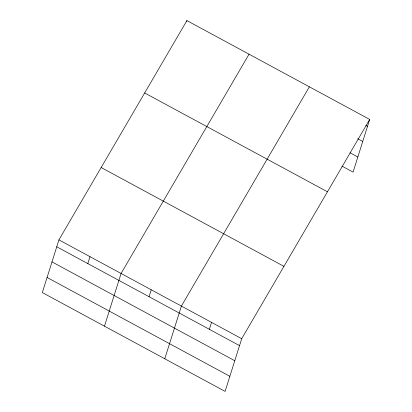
<?xml version="1.0" encoding="UTF-8"?>
<svg xmlns="http://www.w3.org/2000/svg" width="412" height="412" viewBox="0 0 412 412"><rect width="100%" height="100%" fill="white"/><g stroke="black" fill="none" stroke-linecap="round" stroke-linejoin="round"><path stroke-width="0.62" d="M58.931 239.877L42.318 292.572L225.096 391.4L241.71 338.705L369.682 119.428L186.904 20.6L58.931 239.877L241.71 338.705M87.823 263.598L90.007 256.676M186.543 21.754L186.904 20.6M104.463 326.17L121.076 273.48L249.049 54.204M149.051 296.702L151.235 289.785M164.779 358.785L181.393 306.095L309.366 86.819M209.368 329.317L211.552 322.4M369.682 119.428L353.069 172.123L341.898 166.082M365.825 125.444L367.499 126.35M357.714 138.736L362.74 141.455M350.009 152.79L357.832 157.018M144.674 92.963L327.452 191.791M101.161 167.514L283.94 266.348M56.753 246.793L239.527 345.627M51.989 261.898L234.763 360.732M47.081 277.461L229.855 376.295"/></g></svg>
